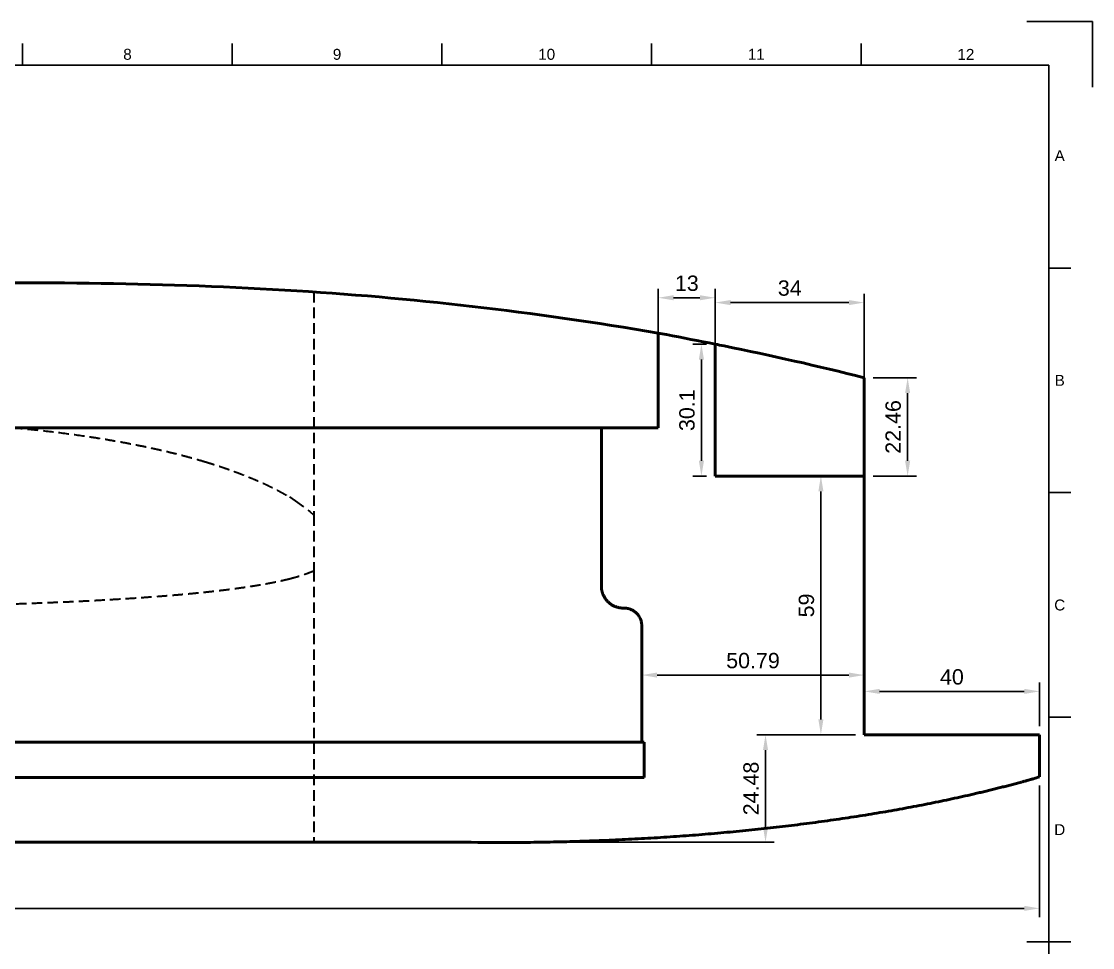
# Model space of a CAD drawing. Header units: millimetres. Extents: x 0 to 594, y 0 to 420.
# Drawn here: x 349.6 to 594, y 208.7 to 420 of the extents above; entities that cross this region are included whole.
import ezdxf
from ezdxf.enums import TextEntityAlignment as Align

# ---------------------------------------------------------------- set-up
doc = ezdxf.new("R2010")
doc.units = ezdxf.units.MM
doc.header["$LTSCALE"] = 0.75
doc.linetypes.add('HIDDEN2', pattern=[4.7625, 3.175, -1.5875])
for name, color, linetype, lineweight in [('Border', 7, 'Continuous', 25), ('Dimensions', 7, 'Continuous', 25), ('Sichtbar', 7, 'Continuous', 50), ('Verdeckt', 7, 'HIDDEN2', 35)]:
    doc.layers.add(name, color=color, linetype=linetype, lineweight=lineweight)
doc.styles.add('FusionTitle', font='arial.ttf')
doc.styles.get("Standard").update_dxf_attribs({"font": 'arial.ttf'})
doc.dimstyles.new('ISO-25', dxfattribs={"dimtxt": 3.5, "dimasz": 3.5, "dimexe": 2, "dimexo": 2, "dimgap": 1.5, "dimtad": 1, "dimzin": 12, "dimdsep": 46, "dimtxsty": 'Standard', "dimcen": 0, "dimclrd": 256, "dimclre": 256, "dimclrt": 256, "dimazin": 3, "dimtp": 0.1, "dimtm": 0.1, "dimtfac": 0.714, "dimtmove": 0, "dimatfit": 3, "dimfxl": 1, "dimtzin": 12, "dimarcsym": 0})

# ---------------------------------------------------------------- blocks, each defined once
blk = doc.blocks.new('ISO_A2_SHEET')
at = {"layer": 'Border'}
for p, q in [((349.8333, 415), (349.8333, 410)), ((397.6666, 415), (397.6666, 410)), ((445.4999, 415), (445.4999, 410)), ((493.3332, 415), (493.3332, 410)), ((541.1665, 415), (541.1665, 410)), ((20, 410), (584, 410)), ((584, 410), (584, 10)), ((584, 363.75), (589, 363.75)), ((584, 312.5), (589, 312.5)), ((584, 261.25), (589, 261.25)), ((579, 210), (589, 210))]:
    blk.add_line(p, q, dxfattribs=at)
at = {"layer": 'Defpoints'}
for p, q in [((579, 420), (594, 420)), ((594, 420), (594, 405))]:
    blk.add_line(p, q, dxfattribs=at)
at = {"layer": 'Border', "style": 'FusionTitle'}
for s, p in [('8', (373.74995, 412.5)), ('9', (421.58325, 412.5)), ('10', (469.41655, 412.5)), ('11', (517.24985, 412.5)), ('12', (565.08315, 412.5)), ('A', (586.5, 389.375)), ('B', (586.5, 338.125)), ('C', (586.5, 286.875)), ('D', (586.5, 235.625))]:
    blk.add_text(s, height=2.5, dxfattribs=at).set_placement(p, align=Align.MIDDLE)
blk = doc.blocks.new('*D29')
at = {"layer": 'Defpoints', "color": 0, "transparency": 16777216}
for p in [(22.666006, 277.408384), (581.897576, 247.710931), (22.666006, 217.668188)]:
    blk.add_point(p, dxfattribs=at)
at = {"layer": 'Dimensions', "lineweight": -2, "transparency": 16777216}
for p, q in [((22.666006, 275.408384), (22.666006, 215.668188)), ((581.897576, 245.710931), (581.897576, 215.668188)), ((578.397576, 217.668188), (26.166006, 217.668188))]:
    blk.add_line(p, q, dxfattribs=at)
at = {"layer": 'Dimensions', "transparency": 16777216}
for points in [[(26.166006, 218.251522), (26.166006, 217.084855), (22.666006, 217.668188)], [(578.397576, 218.251522), (578.397576, 217.084855), (581.897576, 217.668188)]]:
    blk.add_solid(points, dxfattribs=at)
at = {"layer": 'Dimensions', "transparency": 16777216, "insert": (302.281791, 220.956388), "char_height": 3.5, "attachment_point": 5}
blk.add_mtext('559.23', dxfattribs=at)
blk = doc.blocks.new('*D30')
at = {"layer": 'Defpoints', "color": 0, "transparency": 16777216}
for p in [(541.897576, 267.165663), (541.897576, 257.266168), (581.897576, 257.266168)]:
    blk.add_point(p, dxfattribs=at)
at = {"layer": 'Dimensions', "lineweight": -2, "transparency": 16777216}
for p, q in [((541.897576, 259.266168), (541.897576, 269.165663)), ((581.897576, 259.266168), (581.897576, 269.165663)), ((578.397576, 267.165663), (545.397576, 267.165663))]:
    blk.add_line(p, q, dxfattribs=at)
at = {"layer": 'Dimensions', "transparency": 16777216}
for points in [[(545.397576, 267.748997), (545.397576, 266.58233), (541.897576, 267.165663)], [(578.397576, 267.748997), (578.397576, 266.58233), (581.897576, 267.165663)]]:
    blk.add_solid(points, dxfattribs=at)
at = {"layer": 'Dimensions', "transparency": 16777216, "insert": (561.897576, 270.452669), "char_height": 3.5, "attachment_point": 5}
blk.add_mtext('40', dxfattribs=at)
blk = doc.blocks.new('*D31')
at = {"layer": 'Defpoints', "color": 0, "transparency": 16777216}
for p in [(507.897576, 355.864148), (507.897576, 316.266168), (541.897576, 316.266168)]:
    blk.add_point(p, dxfattribs=at)
at = {"layer": 'Dimensions', "lineweight": -2, "transparency": 16777216}
for p, q in [((507.897576, 318.266168), (507.897576, 357.864148)), ((541.897576, 318.266168), (541.897576, 357.864148)), ((538.397576, 355.864148), (511.397576, 355.864148))]:
    blk.add_line(p, q, dxfattribs=at)
at = {"layer": 'Dimensions', "transparency": 16777216}
for points in [[(511.397576, 356.447481), (511.397576, 355.280815), (507.897576, 355.864148)], [(538.397576, 356.447481), (538.397576, 355.280815), (541.897576, 355.864148)]]:
    blk.add_solid(points, dxfattribs=at)
at = {"layer": 'Dimensions', "transparency": 16777216, "insert": (524.897576, 359.152347), "char_height": 3.5, "attachment_point": 5}
blk.add_mtext('34', dxfattribs=at)
blk = doc.blocks.new('*D32')
at = {"layer": 'Defpoints', "color": 0, "transparency": 16777216}
for p in [(531.998081, 316.266168), (541.897576, 316.266168), (541.897576, 257.266168)]:
    blk.add_point(p, dxfattribs=at)
at = {"layer": 'Dimensions', "lineweight": -2, "transparency": 16777216}
for p, q in [((539.897576, 316.266168), (529.998081, 316.266168)), ((531.998081, 260.766168), (531.998081, 312.766168)), ((539.897576, 257.266168), (529.998081, 257.266168))]:
    blk.add_line(p, q, dxfattribs=at)
at = {"layer": 'Dimensions', "transparency": 16777216}
for points in [[(531.414747, 312.766168), (532.581414, 312.766168), (531.998081, 316.266168)], [(531.414747, 260.766168), (532.581414, 260.766168), (531.998081, 257.266168)]]:
    blk.add_solid(points, dxfattribs=at)
at = {"layer": 'Dimensions', "transparency": 16777216, "insert": (528.711075, 286.766168), "char_height": 3.5, "attachment_point": 5, "rotation": 90}
blk.add_mtext('59', dxfattribs=at)
blk = doc.blocks.new('*D33')
at = {"layer": 'Defpoints', "color": 0, "transparency": 16777216}
for p in [(504.737537, 346.366817), (507.897576, 346.366817), (507.897576, 316.266168)]:
    blk.add_point(p, dxfattribs=at)
at = {"layer": 'Dimensions', "lineweight": -2, "transparency": 16777216}
for p, q in [((505.897576, 346.366817), (502.737537, 346.366817)), ((504.737537, 319.766168), (504.737537, 342.866817)), ((505.897576, 316.266168), (502.737537, 316.266168))]:
    blk.add_line(p, q, dxfattribs=at)
at = {"layer": 'Dimensions', "transparency": 16777216}
for points in [[(504.154204, 342.866817), (505.320871, 342.866817), (504.737537, 346.366817)], [(504.154204, 319.766168), (505.320871, 319.766168), (504.737537, 316.266168)]]:
    blk.add_solid(points, dxfattribs=at)
at = {"layer": 'Dimensions', "transparency": 16777216, "insert": (501.449338, 331.316493), "char_height": 3.5, "attachment_point": 5, "rotation": 90}
blk.add_mtext('30.1', dxfattribs=at)
blk = doc.blocks.new('*D34')
at = {"layer": 'Defpoints', "color": 0, "transparency": 16777216}
for p in [(507.897576, 356.964653), (494.897576, 327.266168), (507.897576, 316.266168)]:
    blk.add_point(p, dxfattribs=at)
at = {"layer": 'Dimensions', "lineweight": -2, "transparency": 16777216}
for p, q in [((494.897576, 329.266168), (494.897576, 358.964653)), ((498.397576, 356.964653), (504.397576, 356.964653)), ((507.897576, 318.266168), (507.897576, 358.964653))]:
    blk.add_line(p, q, dxfattribs=at)
at = {"layer": 'Dimensions', "transparency": 16777216}
for points in [[(498.397576, 357.547986), (498.397576, 356.38132), (494.897576, 356.964653)], [(504.397576, 357.547986), (504.397576, 356.38132), (507.897576, 356.964653)]]:
    blk.add_solid(points, dxfattribs=at)
at = {"layer": 'Dimensions', "transparency": 16777216, "insert": (501.397576, 360.252852), "char_height": 3.5, "attachment_point": 5}
blk.add_mtext('13', dxfattribs=at)
blk = doc.blocks.new('*D35')
at = {"layer": 'Defpoints', "color": 0, "transparency": 16777216}
for p in [(541.897576, 338.722776), (541.897576, 316.266168), (551.797071, 316.266168)]:
    blk.add_point(p, dxfattribs=at)
at = {"layer": 'Dimensions', "lineweight": -2, "transparency": 16777216}
for p, q in [((543.897576, 338.722776), (553.797071, 338.722776)), ((551.797071, 335.222776), (551.797071, 319.766168)), ((543.897576, 316.266168), (553.797071, 316.266168))]:
    blk.add_line(p, q, dxfattribs=at)
at = {"layer": 'Dimensions', "transparency": 16777216}
for points in [[(551.213737, 335.222776), (552.380404, 335.222776), (551.797071, 338.722776)], [(551.213737, 319.766168), (552.380404, 319.766168), (551.797071, 316.266168)]]:
    blk.add_solid(points, dxfattribs=at)
at = {"layer": 'Dimensions', "transparency": 16777216, "insert": (548.510065, 327.494472), "char_height": 3.5, "attachment_point": 5, "rotation": 90}
blk.add_mtext('22.46', dxfattribs=at)
blk = doc.blocks.new('*D36')
at = {"layer": 'Defpoints', "color": 0, "transparency": 16777216}
for p in [(541.897576, 257.266168), (449.160676, 232.781868), (519.362072, 232.781868)]:
    blk.add_point(p, dxfattribs=at)
at = {"layer": 'Dimensions', "lineweight": -2, "transparency": 16777216}
for p, q in [((539.897576, 257.266168), (517.362072, 257.266168)), ((519.362072, 253.766168), (519.362072, 236.281868)), ((451.160676, 232.781868), (521.362072, 232.781868))]:
    blk.add_line(p, q, dxfattribs=at)
at = {"layer": 'Dimensions', "transparency": 16777216}
for points in [[(518.778739, 253.766168), (519.945405, 253.766168), (519.362072, 257.266168)], [(518.778739, 236.281868), (519.945405, 236.281868), (519.362072, 232.781868)]]:
    blk.add_solid(points, dxfattribs=at)
at = {"layer": 'Dimensions', "transparency": 16777216, "insert": (516.075067, 245.024018), "char_height": 3.5, "attachment_point": 5, "rotation": 90}
blk.add_mtext('24.48', dxfattribs=at)
blk = doc.blocks.new('*D37')
at = {"layer": 'Defpoints', "color": 0, "transparency": 16777216}
for p in [(491.108922, 282.168669), (541.897576, 273.118085), (541.897576, 270.887181)]:
    blk.add_point(p, dxfattribs=at)
at = {"layer": 'Dimensions', "lineweight": -2, "transparency": 16777216}
for p, q in [((491.108922, 280.168669), (491.108922, 268.887181)), ((494.608922, 270.887181), (538.397576, 270.887181)), ((541.897576, 271.118085), (541.897576, 268.887181))]:
    blk.add_line(p, q, dxfattribs=at)
at = {"layer": 'Dimensions', "transparency": 16777216}
for points in [[(494.608922, 271.470515), (494.608922, 270.303848), (491.108922, 270.887181)], [(538.397576, 271.470515), (538.397576, 270.303848), (541.897576, 270.887181)]]:
    blk.add_solid(points, dxfattribs=at)
at = {"layer": 'Dimensions', "transparency": 16777216, "insert": (516.503249, 274.174187), "char_height": 3.5, "attachment_point": 5}
blk.add_mtext('50.79', dxfattribs=at)

msp = doc.modelspace()

# ---------------------------------------------------------------- linework, layer by layer
at = {"layer": 'Sichtbar'}
for p, q in [((494.898, 327.266, 29.013), (494.898, 348.881, 29.013)), ((507.898, 316.266, 29.013), (507.898, 346.367, 29.013)), ((541.898, 338.723, 6.013), (541.898, 316.266, 6.013)), ((481.897, 327.266, 0.513), (331.899, 327.266, 0.513)), ((481.897, 327.266, 29.013), (494.898, 327.266, 29.013)), ((481.898, 291.168, 29.013), (481.897, 327.266, 29.013)), ((541.898, 316.266, 29.013), (507.898, 316.266, 29.013)), ((541.898, 257.266, 29.013), (541.898, 316.266, 29.013)), ((487.109, 286.169, 29.013), (486.898, 286.169, 29.013)), ((491.109, 255.616, 29.013), (491.109, 282.169, 29.013)), ((581.898, 257.266, 29.013), (541.898, 257.266, 29.013)), ((581.898, 247.711, 29.013), (581.898, 257.266, 29.013)), ((491.642, 255.616, 29.013), (491.642, 247.516, 29.013)), ((491.642, 247.516, 29.013), (150.258, 247.516, 29.013)), ((449.161, 232.782, 29.013), (181.465, 232.811, 29.013))]:
    msp.add_line(p, q, dxfattribs=at)
for points, knots in [([(494.898, 348.881, -8.187), (466.312, 353.815, -8.187), (438.618, 356.983, -8.187), (379.88, 360.504, -8.187), (350.016, 360.68, -8.187), (320.006, 360.035, -8.187), (319.508, 360.024, -8.187), (319.003, 360.013, -8.187), (319.001, 360.013, -8.187), (319, 360.013, -8.187)], [-2.3354503, -2.3354503, -2.3354503, -2.3354503, -1.1937905, -1.1937905, -0.0200932, -0.0200932, -0.0002914, -0.0002914, 0, 0, 0, 0]), ([(496.7, 348.568, 29.013), (496.71, 348.566, 29.013), (496.72, 348.564, 29.013), (500.455, 347.846, 29.013), (504.178, 347.116, 29.013), (507.898, 346.367, 29.013)], [0, 0, 0, 0, 0.003046, 0.003046, 1.1412202, 1.1412202, 1.1412202, 1.1412202]), ([(486.898, 286.169, 29.013), (486.784, 286.169, 29.013), (486.558, 286.176, 29.013), (486.222, 286.21, 29.013), (485.893, 286.267, 29.013), (485.572, 286.344, 29.013), (485.259, 286.442, 29.013), (484.955, 286.559, 29.013), (484.66, 286.696, 29.013), (484.283, 286.901, 29.013), (483.838, 287.202, 29.013), (483.436, 287.556, 29.013), (483.144, 287.868, 29.013), (482.94, 288.115, 29.013), (482.751, 288.376, 29.013), (482.58, 288.648, 29.013), (482.425, 288.931, 29.013), (482.312, 289.176, 29.013), (482.231, 289.377, 29.013), (482.174, 289.53, 29.013), (482.123, 289.685, 29.013), (482.077, 289.843, 29.013), (482.035, 290.002, 29.013), (481.999, 290.164, 29.013), (481.974, 290.3, 29.013), (481.956, 290.409, 29.013), (481.944, 290.492, 29.013), (481.933, 290.575, 29.013), (481.924, 290.659, 29.013), (481.917, 290.729, 29.013), (481.913, 290.785, 29.013), (481.91, 290.827, 29.013), (481.907, 290.869, 29.013), (481.905, 290.912, 29.013), (481.903, 290.954, 29.013), (481.902, 290.99, 29.013), (481.901, 291.018, 29.013), (481.9, 291.04, 29.013), (481.9, 291.061, 29.013), (481.899, 291.079, 29.013), (481.899, 291.093, 29.013), (481.899, 291.104, 29.013), (481.899, 291.115, 29.013), (481.899, 291.125, 29.013), (481.898, 291.134, 29.013), (481.898, 291.141, 29.013), (481.898, 291.147, 29.013), (481.898, 291.151, 29.013), (481.898, 291.155, 29.013), (481.898, 291.158, 29.013), (481.898, 291.16, 29.013), (481.898, 291.162, 29.013), (481.898, 291.164, 29.013), (481.898, 291.165, 29.013), (481.898, 291.166, 29.013), (481.898, 291.167, 29.013), (481.898, 291.167, 29.013), (481.898, 291.168, 29.013), (481.898, 291.168, 29.013), (481.898, 291.168, 29.013), (481.898, 291.168, 29.013)], [-0.78492644, -0.78492644, -0.78492644, -0.78492644, -0.7507613, -0.7170457, -0.68370794, -0.65068421, -0.61791837, -0.58536137, -0.55297067, -0.52070949, -0.45648496, -0.39244187, -0.36041599, -0.32836907, -0.29627851, -0.26411965, -0.23186486, -0.19948256, -0.18323023, -0.16693191, -0.15058211, -0.134175, -0.11770429, -0.10116324, -0.08454466, -0.07620363, -0.06784031, -0.05945365, -0.0510426, -0.04260606, -0.03837784, -0.03414282, -0.02990086, -0.02565181, -0.02139551, -0.01713182, -0.01499715, -0.01286057, -0.01072207, -0.00858162, -0.00751065, -0.0064392, -0.00536725, -0.0042948, -0.00322185, -0.00268518, -0.00214839, -0.00161147, -0.00134297, -0.00107443, -0.00080586, -0.00053726, -0.00040294, -0.00026862, -0.00020146, -0.00013429, -0.00006713, -0.00003354, -0.00001675, 0, 0, 0, 0]), ([(491.109, 282.169, 29.013), (491.109, 282.26, 29.013), (491.103, 282.441, 29.013), (491.075, 282.71, 29.013), (491.03, 282.973, 29.013), (490.948, 283.314, 29.013), (490.805, 283.726, 29.013), (490.571, 284.19, 29.013), (490.282, 284.617, 29.013), (489.999, 284.938, 29.013), (489.75, 285.172, 29.013), (489.552, 285.336, 29.013), (489.344, 285.486, 29.013), (489.126, 285.624, 29.013), (488.899, 285.747, 29.013), (488.703, 285.838, 29.013), (488.543, 285.903, 29.013), (488.42, 285.948, 29.013), (488.296, 285.989, 29.013), (488.17, 286.026, 29.013), (488.042, 286.059, 29.013), (487.913, 286.088, 29.013), (487.804, 286.108, 29.013), (487.716, 286.123, 29.013), (487.65, 286.132, 29.013), (487.584, 286.141, 29.013), (487.517, 286.148, 29.013), (487.461, 286.153, 29.013), (487.416, 286.157, 29.013), (487.382, 286.159, 29.013), (487.348, 286.162, 29.013), (487.314, 286.163, 29.013), (487.28, 286.165, 29.013), (487.252, 286.166, 29.013), (487.229, 286.167, 29.013), (487.212, 286.167, 29.013), (487.195, 286.168, 29.013), (487.18, 286.168, 29.013), (487.169, 286.168, 29.013), (487.16, 286.168, 29.013), (487.152, 286.168, 29.013), (487.143, 286.168, 29.013), (487.136, 286.168, 29.013), (487.13, 286.169, 29.013), (487.126, 286.169, 29.013), (487.122, 286.169, 29.013), (487.119, 286.169, 29.013), (487.117, 286.169, 29.013), (487.115, 286.169, 29.013), (487.113, 286.169, 29.013), (487.112, 286.169, 29.013), (487.111, 286.169, 29.013), (487.11, 286.169, 29.013), (487.11, 286.169, 29.013), (487.109, 286.169, 29.013), (487.109, 286.169, 29.013), (487.109, 286.169, 29.013), (487.109, 286.169, 29.013), (487.109, 286.169, 29.013)], [-0.6279433, -0.6279433, -0.6279433, -0.6279433, -0.60061054, -0.57363779, -0.54696785, -0.5205498, -0.46832389, -0.41663617, -0.36526491, -0.31403891, -0.28842179, -0.26278702, -0.23711619, -0.21138923, -0.18558368, -0.15967393, -0.14666918, -0.13362694, -0.12054282, -0.10741208, -0.09422965, -0.08099012, -0.0676877, -0.06101076, -0.05431575, -0.04760184, -0.04086818, -0.03411389, -0.03072869, -0.027338, -0.02394168, -0.02053963, -0.01713172, -0.01371784, -0.01200861, -0.01029784, -0.00858552, -0.00687162, -0.00601408, -0.00515613, -0.00429779, -0.00343904, -0.00257989, -0.00215016, -0.00172033, -0.0012904, -0.00107539, -0.00086036, -0.00064531, -0.00043022, -0.00032267, -0.00021512, -0.00016133, -0.00010755, -0.00005377, -0.00002688, -0.00001343, 0, 0, 0, 0]), ([(491.109, 255.616, 24.013), (481.804, 255.616, 24.013), (463.016, 255.616, 24.013), (434.745, 255.616, 24.013), (406.296, 255.616, 24.013), (382.589, 255.616, 24.013), (363.623, 255.616, 24.013), (349.398, 255.616, 24.013), (335.174, 255.616, 24.013), (320.95, 255.616, 24.013), (306.725, 255.616, 24.013), (292.501, 255.616, 24.013), (278.277, 255.616, 24.013), (264.052, 255.616, 24.013), (252.199, 255.616, 24.013), (242.716, 255.616, 24.013), (235.604, 255.616, 24.013), (228.491, 255.616, 24.013), (221.379, 255.616, 24.013), (214.267, 255.616, 24.013), (207.155, 255.616, 24.013), (200.043, 255.616, 24.013), (194.116, 255.616, 24.013), (189.375, 255.616, 24.013), (185.818, 255.616, 24.013), (182.262, 255.616, 24.013), (178.706, 255.616, 24.013), (175.15, 255.616, 24.013), (171.594, 255.616, 24.013), (168.695, 255.616, 24.013), (166.982, 255.616, 24.013), (166.454, 255.616, 24.013)], [-40.8263198, -40.8263198, -40.8263198, -40.8263198, -38.034783, -35.1899139, -32.3450431, -29.5001711, -28.0777348, -26.6552985, -25.2328621, -23.8104257, -22.3879895, -20.9655534, -19.5431176, -18.1206821, -16.698247, -15.9870296, -15.2758124, -14.5645953, -13.8533783, -13.1421614, -12.4309448, -11.7197282, -11.0085119, -10.6529038, -10.2972957, -9.9416877, -9.5860798, -9.2304719, -8.874864, -8.5192562, -8.3608798, -8.3608798, -8.3608798, -8.3608798]), ([(580.537, 247.254, 29.013), (580.537, 247.254, 29.013), (580.537, 247.254, 29.013), (580.536, 247.253, 29.013), (580.535, 247.253, 29.013), (580.533, 247.253, 29.013), (580.531, 247.252, 29.013), (580.528, 247.251, 29.013), (580.524, 247.25, 29.013), (580.519, 247.248, 29.013), (580.511, 247.246, 29.013), (580.503, 247.244, 29.013), (580.494, 247.242, 29.013), (580.483, 247.238, 29.013), (580.468, 247.234, 29.013), (580.451, 247.229, 29.013), (580.428, 247.223, 29.013), (580.399, 247.215, 29.013), (580.365, 247.205, 29.013), (580.33, 247.195, 29.013), (580.295, 247.185, 29.013), (580.249, 247.172, 29.013), (580.192, 247.156, 29.013), (580.122, 247.137, 29.013), (580.053, 247.117, 29.013), (579.961, 247.091, 29.013), (579.845, 247.059, 29.013), (579.706, 247.02, 29.013), (579.567, 246.981, 29.013), (579.428, 246.942, 29.013), (579.289, 246.903, 29.013), (579.103, 246.852, 29.013), (578.87, 246.787, 29.013), (578.591, 246.71, 29.013), (578.311, 246.634, 29.013), (578.03, 246.557, 29.013), (577.655, 246.455, 29.013), (577.185, 246.328, 29.013), (576.62, 246.176, 29.013), (576.053, 246.026, 29.013), (575.483, 245.876, 29.013), (574.912, 245.726, 29.013), (574.339, 245.578, 29.013), (573.572, 245.381, 29.013), (572.608, 245.136, 29.013), (571.445, 244.847, 29.013), (570.275, 244.56, 29.013), (569.097, 244.277, 29.013), (567.913, 243.996, 29.013), (566.32, 243.626, 29.013), (564.311, 243.171, 29.013), (561.879, 242.639, 29.013), (559.421, 242.12, 29.013), (556.936, 241.615, 29.013), (554.425, 241.122, 29.013), (551.889, 240.642, 29.013), (549.329, 240.176, 29.013), (545.871, 239.569, 29.013), (541.491, 238.845, 29.013), (536.168, 238.034, 29.013), (530.762, 237.277, 29.013), (525.278, 236.576, 29.013), (519.721, 235.93, 29.013), (514.096, 235.341, 29.013), (508.409, 234.81, 29.013), (502.663, 234.336, 29.013), (496.864, 233.92, 29.013), (491.018, 233.563, 29.013), (485.127, 233.266, 29.013), (479.199, 233.03, 29.013), (473.238, 232.854, 29.013), (467.248, 232.739, 29.013), (459.219, 232.67, 29.013), (453.187, 232.712, 29.013), (449.161, 232.782, 29.013)], [0, 0, 0, 0, 0.0000557, 0.0001118, 0.0002239, 0.0004483, 0.0006727, 0.0008971, 0.0013459, 0.0017947, 0.0026923, 0.00359, 0.0044877, 0.0053855, 0.0071811, 0.0089769, 0.0107729, 0.0143653, 0.0179584, 0.0215522, 0.0251467, 0.0287418, 0.035934, 0.0431288, 0.0503263, 0.0575265, 0.0719348, 0.0863536, 0.1007831, 0.1152232, 0.1296738, 0.1441349, 0.1730889, 0.202085, 0.231123, 0.260203, 0.2893248, 0.3476937, 0.4062288, 0.4649295, 0.5237952, 0.582825, 0.6420184, 0.7013745, 0.8205723, 0.9404125, 1.0608896, 1.1819976, 1.3037308, 1.4260831, 1.672621, 1.921564, 2.1728636, 2.4264707, 2.6823359, 2.9404095, 3.200641, 3.46298, 3.993773, 4.53238, 5.0783851, 5.6313688, 6.1909084, 6.7565787, 7.3279523, 7.9046001, 8.4860918, 9.071996, 9.661881, 10.2553144, 10.8518644, 11.4510991, 12.0525875, 13.2605903, 13.2605903, 13.2605903, 13.2605903])]:
    msp.add_open_spline(points, degree=3, knots=knots, dxfattribs=at)
for points in [[(494.898, 348.881, 29.013), (495.498, 348.777, 29.013), (496.099, 348.673, 29.013), (496.7, 348.568, 29.013)], [(507.898, 346.367, 6.013), (508.564, 346.232, 6.013), (509.231, 346.097, 6.013), (509.898, 345.962, 6.013)], [(509.898, 345.962, 6.013), (520.613, 343.78, 6.013), (531.303, 341.419, 6.013), (541.898, 338.723, 6.013)], [(491.109, 255.616, 29.013), (491.286, 255.616, 29.013), (491.464, 255.616, 29.013), (491.642, 255.616, 29.013)], [(580.537, 247.254, 29.013), (580.998, 247.384, 29.013), (581.452, 247.537, 29.013), (581.898, 247.711, 29.013)]]:
    msp.add_open_spline(points, degree=3, dxfattribs=at)
at = {"layer": 'Verdeckt'}
for p, q in [((416.311, 358.293, -28.987), (416.311, 307.345, -28.987)), ((410.714, 311.517, -18.987), (412.045, 310.659, -18.987)), ((412.045, 310.659, -18.987), (415.354, 308.189, -18.987)), ((415.354, 308.189, -18.987), (416.311, 307.345, -18.987)), ((416.311, 307.345, -18.987), (416.311, 294.605, -18.987)), ((416.311, 294.605, -28.987), (416.311, 232.785, -28.987))]:
    msp.add_line(p, q, dxfattribs=at)
for points, knots in [([(151.65, 315.918, -18.987), (151.652, 315.918, -18.987), (151.654, 315.919, -18.987), (151.659, 315.919, -18.987), (151.668, 315.921, -18.987), (151.681, 315.922, -18.987), (151.697, 315.924, -18.987), (151.717, 315.927, -18.987), (151.743, 315.931, -18.987), (151.784, 315.936, -18.987), (151.836, 315.943, -18.987), (151.897, 315.951, -18.987), (151.959, 315.96, -18.987), (152.042, 315.971, -18.987), (152.145, 315.985, -18.987), (152.268, 316.001, -18.987), (152.433, 316.023, -18.987), (152.639, 316.051, -18.987), (152.886, 316.084, -18.987), (153.133, 316.118, -18.987), (153.38, 316.151, -18.987), (153.71, 316.195, -18.987), (154.122, 316.25, -18.987), (154.616, 316.317, -18.987), (155.11, 316.383, -18.987), (155.77, 316.471, -18.987), (156.594, 316.581, -18.987), (157.583, 316.713, -18.987), (158.573, 316.845, -18.987), (159.562, 316.976, -18.987), (160.552, 317.107, -18.987), (161.872, 317.282, -18.987), (163.522, 317.5, -18.987), (165.503, 317.759, -18.987), (167.484, 318.018, -18.987), (169.466, 318.276, -18.987), (171.448, 318.532, -18.987), (173.431, 318.787, -18.987), (176.076, 319.124, -18.987), (179.383, 319.543, -18.987), (183.353, 320.038, -18.987), (187.325, 320.527, -18.987), (191.298, 321.007, -18.987), (195.272, 321.48, -18.987), (200.573, 322.099, -18.987), (207.2, 322.849, -18.987), (213.831, 323.566, -18.987), (219.137, 324.117, -18.987), (224.441, 324.652, -18.987), (229.747, 325.163, -18.987), (235.053, 325.647, -18.987), (238.369, 325.939, -18.987), (241.021, 326.165, -18.987), (243.01, 326.33, -18.987), (244.667, 326.466, -18.987), (245.993, 326.572, -18.987), (247.095, 326.659, -18.987), (248.309, 326.754, -18.987), (250.091, 326.89, -18.987), (252.349, 327.057, -18.987), (255.093, 327.251, -18.987), (258.839, 327.504, -18.987), (263.621, 327.803, -18.987), (269.472, 328.127, -18.987), (275.457, 328.414, -18.987), (281.559, 328.658, -18.987), (287.761, 328.854, -18.987), (294.044, 328.997, -18.987), (300.391, 329.081, -18.987), (306.783, 329.102, -18.987), (313.205, 329.053, -18.987), (319.637, 328.929, -18.987), (326.062, 328.725, -18.987), (332.463, 328.435, -18.987), (338.821, 328.055, -18.987), (345.119, 327.579, -18.987), (351.34, 327.001, -18.987), (357.465, 326.317, -18.987), (362.499, 325.65, -18.987), (366.463, 325.056, -18.987), (369.388, 324.583, -18.987), (372.275, 324.078, -18.987), (375.124, 323.543, -18.987), (377.93, 322.975, -18.987), (380.693, 322.375, -18.987), (383.41, 321.741, -18.987), (386.079, 321.072, -18.987), (388.698, 320.37, -18.987), (390.422, 319.873, -18.987), (391.274, 319.619, -18.987)], [0, 0, 0, 0, 0.0003891, 0.0007786, 0.0015577, 0.0031158, 0.0046739, 0.006232, 0.0093483, 0.0124645, 0.0186971, 0.0249297, 0.0311624, 0.0373952, 0.0498609, 0.0623268, 0.074793, 0.099726, 0.1246599, 0.1495947, 0.1745305, 0.1994671, 0.2493432, 0.2992228, 0.3491059, 0.3989925, 0.498776, 0.5985729, 0.6983829, 0.7982057, 0.8980409, 0.9978881, 1.1976175, 1.3973911, 1.5972062, 1.7970603, 1.9969507, 2.1968747, 2.3968297, 2.7968221, 3.1969075, 3.5970651, 3.997275, 4.397517, 4.7977716, 5.5982411, 6.3985336, 6.7985686, 7.1985057, 7.998018, 8.3975616, 8.7969421, 8.9965666, 9.1961448, 9.3956748, 9.4954212, 9.5951549, 9.7273572, 9.8608039, 10.1313185, 10.4064756, 10.6860525, 11.2575761, 11.8441166, 12.4439072, 13.0551891, 13.6762119, 14.3052355, 14.9405304, 15.5803804, 16.2230834, 16.8669541, 17.5103261, 18.1515554, 18.7890235, 19.421142, 20.0463575, 20.6631582, 21.2700815, 21.5694027, 21.8657337, 22.1589102, 22.4487731, 22.7351691, 23.0179514, 23.2969803, 23.5721238, 23.8432588, 24.1102717, 24.1102717, 24.1102717, 24.1102717]), ([(391.274, 319.619, -18.987), (391.275, 319.619, -18.987), (391.276, 319.619, -18.987), (391.278, 319.618, -18.987), (391.281, 319.617, -18.987), (391.286, 319.615, -18.987), (391.292, 319.614, -18.987), (391.3, 319.611, -18.987), (391.311, 319.608, -18.987), (391.327, 319.604, -18.987), (391.347, 319.598, -18.987), (391.371, 319.59, -18.987), (391.395, 319.583, -18.987), (391.427, 319.574, -18.987), (391.467, 319.561, -18.987), (391.515, 319.547, -18.987), (391.58, 319.528, -18.987), (391.661, 319.503, -18.987), (391.758, 319.474, -18.987), (391.856, 319.444, -18.987), (391.953, 319.414, -18.987), (392.084, 319.374, -18.987), (392.248, 319.324, -18.987), (392.446, 319.263, -18.987), (392.645, 319.201, -18.987), (392.845, 319.139, -18.987), (393.045, 319.075, -18.987), (393.314, 318.99, -18.987), (393.653, 318.882, -18.987), (394.061, 318.75, -18.987), (394.472, 318.615, -18.987), (394.886, 318.477, -18.987), (395.443, 318.29, -18.987), (396.144, 318.05, -18.987), (396.99, 317.753, -18.987), (397.842, 317.447, -18.987), (398.696, 317.132, -18.987), (399.553, 316.808, -18.987), (400.409, 316.476, -18.987), (401.548, 316.022, -18.987), (402.958, 315.438, -18.987), (404.349, 314.826, -18.987), (405.444, 314.322, -18.987), (406.249, 313.939, -18.987), (407.039, 313.55, -18.987), (407.813, 313.155, -18.987), (408.569, 312.754, -18.987), (409.305, 312.349, -18.987), (410.019, 311.938, -18.987), (410.485, 311.658, -18.987), (410.714, 311.517, -18.987)], [0, 0, 0, 0, 0.0001565, 0.000313, 0.0006262, 0.0012526, 0.0018791, 0.0025057, 0.0037593, 0.0050135, 0.0075232, 0.010035, 0.0125487, 0.0150644, 0.0201017, 0.0251468, 0.0301996, 0.0403285, 0.0504879, 0.0606776, 0.0708971, 0.0811461, 0.1017315, 0.1224307, 0.1432412, 0.1641602, 0.1851848, 0.2063123, 0.248865, 0.2917962, 0.335084, 0.3787062, 0.4226408, 0.5113594, 0.6010646, 0.6915813, 0.7827354, 0.8743533, 0.9662621, 1.0582901, 1.2420186, 1.4241886, 1.5142746, 1.6034755, 1.6916303, 1.7785808, 1.8641718, 1.9482518, 2.0306734, 2.1112944, 2.1112944, 2.1112944, 2.1112944]), ([(416.311, 294.605, -18.987), (416.305, 294.603, -18.987), (416.293, 294.598, -18.987), (416.27, 294.59, -18.987), (416.23, 294.575, -18.987), (416.174, 294.553, -18.987), (416.107, 294.528, -18.987), (416.019, 294.495, -18.987), (415.911, 294.454, -18.987), (415.745, 294.392, -18.987), (415.544, 294.316, -18.987), (415.312, 294.229, -18.987), (415.09, 294.146, -18.987), (414.811, 294.042, -18.987), (414.478, 293.92, -18.987), (414.092, 293.782, -18.987), (413.716, 293.652, -18.987), (413.339, 293.527, -18.987), (412.95, 293.405, -18.987), (412.541, 293.282, -18.987), (412.099, 293.156, -18.987), (411.614, 293.023, -18.987), (411.276, 292.934, -18.987), (411.098, 292.887, -18.987)], [0, 0, 0, 0, 0.00185458, 0.00370275, 0.00737992, 0.01465851, 0.02183783, 0.02892, 0.04280137, 0.05631953, 0.08233391, 0.10709851, 0.1307487, 0.15341996, 0.1963678, 0.23702775, 0.27648797, 0.31583933, 0.35617497, 0.39858924, 0.44417654, 0.49403028, 0.54924244, 0.54924244, 0.54924244, 0.54924244]), ([(411.098, 292.887, -18.987), (411.097, 292.887, -18.987), (411.097, 292.887, -18.987), (411.097, 292.887, -18.987), (411.096, 292.887, -18.987), (411.095, 292.887, -18.987), (411.094, 292.887, -18.987), (411.093, 292.886, -18.987), (411.091, 292.886, -18.987), (411.087, 292.885, -18.987), (411.084, 292.884, -18.987), (411.079, 292.883, -18.987), (411.074, 292.881, -18.987), (411.068, 292.88, -18.987), (411.06, 292.878, -18.987), (411.051, 292.875, -18.987), (411.039, 292.872, -18.987), (411.023, 292.868, -18.987), (411.004, 292.863, -18.987), (410.986, 292.858, -18.987), (410.967, 292.854, -18.987), (410.942, 292.847, -18.987), (410.91, 292.839, -18.987), (410.873, 292.829, -18.987), (410.835, 292.82, -18.987), (410.797, 292.81, -18.987), (410.759, 292.801, -18.987), (410.709, 292.788, -18.987), (410.645, 292.772, -18.987), (410.569, 292.753, -18.987), (410.492, 292.733, -18.987), (410.415, 292.714, -18.987), (410.312, 292.689, -18.987), (410.183, 292.657, -18.987), (410.026, 292.619, -18.987), (409.869, 292.582, -18.987), (409.71, 292.544, -18.987), (409.55, 292.507, -18.987), (409.389, 292.47, -18.987), (409.172, 292.42, -18.987), (408.899, 292.359, -18.987), (408.567, 292.286, -18.987), (408.231, 292.213, -18.987), (407.89, 292.141, -18.987), (407.546, 292.07, -18.987), (407.078, 291.976, -18.987), (406.484, 291.859, -18.987), (405.758, 291.722, -18.987), (405.016, 291.587, -18.987), (404.26, 291.455, -18.987), (403.488, 291.325, -18.987), (402.701, 291.197, -18.987), (401.901, 291.071, -18.987), (400.807, 290.905, -18.987), (399.407, 290.704, -18.987), (397.689, 290.473, -18.987), (395.923, 290.25, -18.987), (394.113, 290.036, -18.987), (392.262, 289.83, -18.987), (390.373, 289.632, -18.987), (388.449, 289.442, -18.987), (386.493, 289.26, -18.987), (383.83, 289.025, -18.987), (380.444, 288.752, -18.987), (376.327, 288.454, -18.987), (372.156, 288.182, -18.987), (367.955, 287.937, -18.987), (363.75, 287.716, -18.987), (359.566, 287.518, -18.987), (355.425, 287.342, -18.987), (351.355, 287.187, -18.987), (347.378, 287.051, -18.987), (343.52, 286.933, -18.987), (339.806, 286.833, -18.987), (336.259, 286.748, -18.987), (332.906, 286.677, -18.987), (330.242, 286.628, -18.987), (328.227, 286.595, -18.987), (326.809, 286.573, -18.987), (325.668, 286.557, -18.987), (324.789, 286.546, -18.987), (323.921, 286.535, -18.987), (322.829, 286.522, -18.987), (321.065, 286.503, -18.987), (318.858, 286.482, -18.987), (316.208, 286.462, -18.987), (312.666, 286.442, -18.987), (308.232, 286.428, -18.987), (302.902, 286.429, -18.987), (297.561, 286.448, -18.987), (290.424, 286.495, -18.987), (281.485, 286.594, -18.987), (270.745, 286.773, -18.987), (259.995, 287.007, -18.987), (249.246, 287.29, -18.987), (234.944, 287.726, -18.987), (217.146, 288.37, -18.987), (202.932, 288.968, -18.987), (195.853, 289.281, -18.987)], [0, 0, 0, 0, 0.0000298, 0.0000599, 0.00012, 0.0002403, 0.0003605, 0.0004808, 0.0007214, 0.000962, 0.0014433, 0.0019247, 0.0024062, 0.0028878, 0.0038514, 0.0048154, 0.0057798, 0.0077099, 0.0096417, 0.0115752, 0.0135105, 0.0154474, 0.0193264, 0.0232123, 0.0271049, 0.0310044, 0.0349107, 0.0388237, 0.0466702, 0.0545437, 0.0624443, 0.0703719, 0.0783264, 0.0943159, 0.1104123, 0.1266153, 0.1429243, 0.1593388, 0.1758584, 0.1924826, 0.2260427, 0.2600153, 0.2943965, 0.3291821, 0.3643681, 0.3999505, 0.4722878, 0.5461607, 0.6215354, 0.6983779, 0.7766535, 0.8563274, 0.9373645, 1.0197294, 1.1882994, 1.3617503, 1.539792, 1.7221315, 1.9084744, 2.0985242, 2.2919833, 2.4885527, 2.6879325, 3.0939177, 3.5075244, 3.926327, 4.3478926, 4.7697822, 5.1895521, 5.6047549, 6.0129399, 6.4116539, 6.7984417, 7.170846, 7.5264082, 7.8626684, 8.1771653, 8.3254833, 8.4674372, 8.602719, 8.6677617, 8.731021, 8.8631621, 8.9953987, 9.2601492, 9.5252567, 9.7907056, 10.322565, 10.8556019, 11.3896902, 11.9247031, 12.9969909, 14.0714404, 15.1470172, 16.2226795, 17.297379, 19.4396652, 21.5653893, 21.5653893, 21.5653893, 21.5653893])]:
    msp.add_open_spline(points, degree=3, knots=knots, dxfattribs=at)

# ---------------------------------------------------------------- block references
at = {"layer": 'Border'}
msp.add_blockref('ISO_A2_SHEET', (0, 0), dxfattribs=at)

# ---------------------------------------------------------------- dimensions: what is measured, and where the dimension line sits
at = {"layer": 'Dimensions'}
dim = msp.add_linear_dim(base=(507.898, 356.965), p1=(494.898, 327.266), p2=(507.898, 316.266), dimstyle='ISO-25', override={"dimlfac": 1, "dimclrd": 256, "dimclre": 256}, dxfattribs=at)
dim.commit()
dim.dimension.update_dxf_attribs({"geometry": '*D34', "text_midpoint": (501.398, 360.253)})
for p1, p2, distance, picture, middle in [((541.898, 316.266), (507.898, 316.266), -39.598, '*D31', (524.898, 359.152)), ((507.898, 316.266), (507.898, 346.367), 3.16, '*D33', (501.449, 331.316)), ((541.898, 338.723), (541.898, 316.266), 9.899, '*D35', (548.51, 327.494)), ((541.898, 257.266), (541.898, 316.266), 9.899, '*D32', (528.711, 286.766)), ((581.898, 257.266), (541.898, 257.266), -9.899, '*D30', (561.898, 270.453))]:
    dim = msp.add_aligned_dim(p1=p1, p2=p2, distance=distance, dimstyle='ISO-25', override={"dimlfac": 1, "dimclrd": 256, "dimclre": 256}, dxfattribs=at)
    dim.commit()
    dim.dimension.update_dxf_attribs({"geometry": picture, "text_midpoint": middle})
for base, p1, p2, picture, middle in [((541.898, 270.887), (491.109, 282.169), (541.898, 273.118), '*D37', (516.503, 274.174)), ((22.666, 217.668), (581.898, 247.711), (22.666, 277.408), '*D29', (302.282, 220.956))]:
    dim = msp.add_linear_dim(base=base, p1=p1, p2=p2, angle=180, dimstyle='ISO-25', override={"dimlfac": 1, "dimclrd": 256, "dimclre": 256}, dxfattribs=at)
    dim.commit()
    dim.dimension.update_dxf_attribs({"geometry": picture, "text_midpoint": middle})
dim = msp.add_linear_dim(base=(519.362, 232.782), p1=(541.898, 257.266), p2=(449.161, 232.782), angle=90, dimstyle='ISO-25', override={"dimlfac": 1}, dxfattribs=at)
dim.commit()
dim.dimension.update_dxf_attribs({"geometry": '*D36', "text_midpoint": (519.362, 245.024), "dimtype": 160})

doc.saveas('drawing.dxf')
